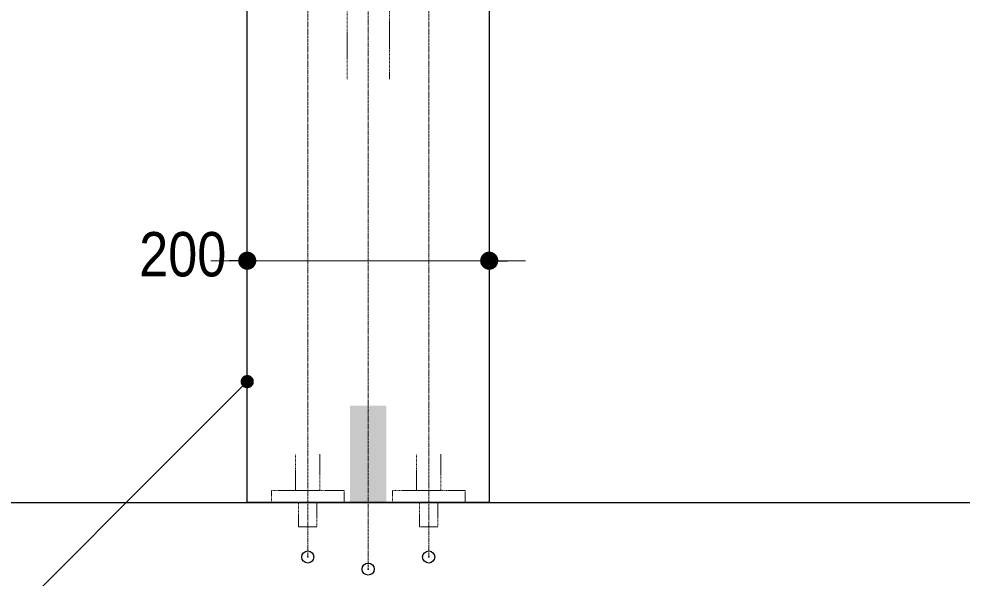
# Model space of a CAD drawing. Units: millimetres, scale not verified. Extents: x -6062 to 6062, y -3045 to 3045.
# Drawn here: x -4826 to -4047, y -1982 to -1520 of the extents above; entities that cross this region are included whole.
import ezdxf
from ezdxf.enums import TextEntityAlignment as Align

# ---------------------------------------------------------------- set-up
doc = ezdxf.new("R2010")
doc.units = ezdxf.units.MM
doc.header["$LTSCALE"] = 20
doc.header["$PDMODE"] = 32
doc.header["$PDSIZE"] = 10
doc.linetypes.add('USER1', pattern=[1.11, 0.71, -0.4])
doc.linetypes.add('USER2', pattern=[2.91, 1.76, -0.4, 0.35, -0.4])
for name, color, linetype, lineweight in [('0-0_4給排水', 7, 'Continuous', 15), ('0-3_0', 7, 'Continuous', 25), ('0-5_5ボウル・キャビネット', 7, 'Continuous', 15), ('0-6_2寸法-2', 7, 'Continuous', 15), ('0-7_2寸法-3', 7, 'Continuous', 15)]:
    doc.layers.add(name, color=color, linetype=linetype, lineweight=lineweight)
doc.layers.add('0-4_Defpoints', color=7, linetype='Continuous')
doc.styles.add('ＭＳ Ｐゴシック', font='')
doc.styles.get('ＭＳ Ｐゴシック').set_extended_font_data('MS PGothic')

# ---------------------------------------------------------------- blocks, each defined once
blk = doc.blocks.new('グループ-1')
at = {"layer": '0-0_4給排水', "linetype": 'USER2'}
blk.add_line((-55000, -17080), (-55000, -39500), dxfattribs=at)
for points in [[(-56000, -28164.3), (-56000, -28409.4), (-56000, -29166.1), (-56000, -39300)], [(-54000, -28164.3), (-54000, -28409.4), (-54000, -29166.1), (-54000, -39300)]]:
    blk.add_lwpolyline(points, dxfattribs=at)
at = {"layer": '0-0_4給排水', "linetype": 'USER1'}
for points in [[(-55800, -37600), (-55800, -38200), (-56200, -38200), (-56200, -37600)], [(-53800, -37600), (-53800, -38200), (-54200, -38200), (-54200, -37600)]]:
    blk.add_lwpolyline(points, dxfattribs=at)
for points in [[(-56600, -38200), (-55400, -38200), (-55400, -38400), (-56600, -38400)], [(-54600, -38200), (-53400, -38200), (-53400, -38400), (-54600, -38400)], [(-56150, -38400), (-55850, -38400), (-55850, -38800), (-56150, -38800)], [(-54150, -38400), (-53850, -38400), (-53850, -38800), (-54150, -38800)]]:
    blk.add_lwpolyline(points, close=True, dxfattribs=at)
blk = doc.blocks.new('_Dot')
at = {"layer": '0-3_0'}
blk.add_line((-10, 0), (-20, 0), dxfattribs=at)
for points in [[(0, 0), (-10, 0), (-9.92, 1.25)], [(0, 0), (-9.92, -1.25), (-10, 0)], [(0, 0), (-9.92, 1.25), (-9.69, 2.49)], [(0, 0), (-9.69, -2.49), (-9.92, -1.25)], [(0, 0), (-9.69, 2.49), (-9.3, 3.68)], [(0, 0), (-9.3, -3.68), (-9.69, -2.49)], [(0, 0), (-9.3, 3.68), (-8.76, 4.82)], [(0, 0), (-8.76, -4.82), (-9.3, -3.68)], [(0, 0), (-8.76, 4.82), (-8.09, 5.88)], [(0, 0), (-8.09, -5.88), (-8.76, -4.82)], [(0, 0), (-8.09, 5.88), (-7.29, 6.85)], [(0, 0), (-7.29, -6.85), (-8.09, -5.88)], [(0, 0), (-7.29, 6.85), (-6.37, 7.71)], [(0, 0), (-6.37, -7.71), (-7.29, -6.85)], [(0, 0), (-6.37, 7.71), (-5.36, 8.44)], [(0, 0), (-5.36, -8.44), (-6.37, -7.71)], [(0, 0), (-5.36, 8.44), (-4.26, 9.05)], [(0, 0), (-4.26, -9.05), (-5.36, -8.44)], [(0, 0), (-4.26, 9.05), (-3.09, 9.51)], [(0, 0), (-3.09, -9.51), (-4.26, -9.05)], [(0, 0), (-3.09, 9.51), (-1.87, 9.82)], [(0, 0), (-1.87, -9.82), (-3.09, -9.51)], [(0, 0), (-1.87, 9.82), (-0.63, 9.98)], [(0, 0), (-0.63, -9.98), (-1.87, -9.82)], [(0, 0), (-0.63, 9.98), (0.63, 9.98)], [(0, 0), (0.63, -9.98), (-0.63, -9.98)], [(0, 0), (0.63, 9.98), (1.87, 9.82)], [(0, 0), (1.87, 9.82), (3.09, 9.51)], [(0, 0), (3.09, 9.51), (4.26, 9.05)], [(0, 0), (4.26, 9.05), (5.36, 8.44)], [(0, 0), (5.36, 8.44), (6.37, 7.71)], [(0, 0), (6.37, 7.71), (7.29, 6.85)], [(0, 0), (7.29, 6.85), (8.09, 5.88)], [(0, 0), (8.09, 5.88), (8.76, 4.82)], [(0, 0), (8.76, 4.82), (9.3, 3.68)], [(0, 0), (9.3, 3.68), (9.69, 2.49)], [(0, 0), (9.69, 2.49), (9.92, 1.25)], [(0, 0), (9.92, 1.25), (10, 0)], [(0, 0), (1.87, -9.82), (0.63, -9.98)], [(0, 0), (3.09, -9.51), (1.87, -9.82)], [(0, 0), (4.26, -9.05), (3.09, -9.51)], [(0, 0), (5.36, -8.44), (4.26, -9.05)], [(0, 0), (6.37, -7.71), (5.36, -8.44)], [(0, 0), (7.29, -6.85), (6.37, -7.71)], [(0, 0), (8.09, -5.88), (7.29, -6.85)], [(0, 0), (8.76, -4.82), (8.09, -5.88)], [(0, 0), (9.3, -3.68), (8.76, -4.82)], [(0, 0), (9.69, -2.49), (9.3, -3.68)], [(0, 0), (9.92, -1.25), (9.69, -2.49)], [(0, 0), (10, 0), (9.92, -1.25)]]:
    blk.add_solid(points, dxfattribs=at)
blk = doc.blocks.new('グループ-21')
at = {"layer": '0-0_4給排水', "linetype": 'USER1'}
for p, q in [((-55950, -24500), (-54050, -24500)), ((-55900, -24940), (-54100, -24940)), ((-55480, -27980), (-54520, -27980)), ((-55350, -31400), (-55350, -28340)), ((-54650, -28340), (-54650, -31400))]:
    blk.add_line(p, q, dxfattribs=at)
blk.add_lwpolyline([(-53850, -24500), (-54050, -24500), (-54050, -24940), (-54100, -24940), (-54163.4, -27888), (-54520, -27980), (-54520, -28340), (-55480, -28340), (-55480, -27980), (-55836.6, -27888), (-55900, -24940), (-55950, -24940), (-55950, -24500), (-56150, -24500), (-56150, -24400), (-53850, -24400)], close=True, dxfattribs=at)
at = {"layer": '0-0_4給排水'}
blk.add_solid([(-55300, -36800), (-54700, -36800), (-55300, -38400), (-54700, -38400)], dxfattribs=at)

msp = doc.modelspace()

# ---------------------------------------------------------------- linework, layer by layer
at = {"layer": '0-4_Defpoints'}
for p in [(-4637.5, -1720), (-4437.5, -1720), (-4587.5, -1965), (-4487.5, -1965), (-4537.5, -1975)]:
    msp.add_point(p, dxfattribs=at)
at = {"layer": '0-5_5ボウル・キャビネット', "lineweight": 30}
msp.add_line((-4912.5, -1920), (-3512.5, -1920), dxfattribs=at)
msp.add_lwpolyline([(-4637.5, -1240), (-4437.5, -1240), (-4437.5, -1920), (-4637.5, -1920)], close=True, dxfattribs=at)
at = {"layer": '0-6_2寸法-2'}
for p, q in [((-4637.5, -1700), (-4637.3, -1700)), ((-4437.5, -1700), (-4437.3, -1700)), ((-4652.51, -1720), (-4667.51, -1720)), ((-4437.5, -1720), (-4637.5, -1720)), ((-4422.49, -1720), (-4407.49, -1720))]:
    msp.add_line(p, q, dxfattribs=at)
at = {"layer": '0-7_2寸法-3'}
for points in [[(-4641.04, -1823.54), (-4641.21, -1823.36), (-4641.37, -1823.18), (-4641.52, -1822.98), (-4641.66, -1822.78), (-4641.8, -1822.57), (-4641.92, -1822.36), (-4642.03, -1822.14), (-4642.13, -1821.92), (-4642.21, -1821.69), (-4642.29, -1821.45), (-4642.36, -1821.22), (-4642.41, -1820.98), (-4642.45, -1820.73), (-4642.48, -1820.49), (-4642.5, -1820.25), (-4642.51, -1820), (-4642.5, -1819.75), (-4642.48, -1819.51), (-4642.45, -1819.27), (-4642.41, -1819.02), (-4642.36, -1818.78), (-4642.29, -1818.55), (-4642.21, -1818.31), (-4642.13, -1818.08), (-4642.03, -1817.86), (-4641.92, -1817.64), (-4641.8, -1817.43), (-4641.66, -1817.22), (-4641.52, -1817.02), (-4641.37, -1816.82), (-4641.21, -1816.64), (-4641.04, -1816.46), (-4640.86, -1816.29), (-4640.68, -1816.13), (-4640.48, -1815.98), (-4640.28, -1815.84), (-4640.07, -1815.7), (-4639.86, -1815.58), (-4639.64, -1815.47)], [(-4639.64, -1815.47), (-4639.42, -1815.37), (-4639.19, -1815.29), (-4638.95, -1815.21), (-4638.72, -1815.14), (-4638.48, -1815.09), (-4638.23, -1815.05), (-4637.99, -1815.02), (-4637.75, -1815), (-4637.5, -1814.99), (-4637.25, -1815), (-4637.01, -1815.02), (-4636.77, -1815.05), (-4636.52, -1815.09), (-4636.28, -1815.14), (-4636.05, -1815.21), (-4635.81, -1815.29), (-4635.58, -1815.37), (-4635.36, -1815.47), (-4635.14, -1815.58), (-4634.93, -1815.7), (-4634.72, -1815.84), (-4634.52, -1815.98), (-4634.32, -1816.13), (-4634.14, -1816.29), (-4633.96, -1816.46), (-4633.79, -1816.64), (-4633.63, -1816.82), (-4633.48, -1817.02), (-4633.34, -1817.22), (-4633.2, -1817.43), (-4633.08, -1817.64), (-4632.97, -1817.86), (-4632.87, -1818.08), (-4632.79, -1818.31), (-4632.71, -1818.55), (-4632.64, -1818.78), (-4632.59, -1819.02), (-4632.55, -1819.27), (-4632.52, -1819.51)], [(-4637.5, -1820), (-4887.5, -2070), (-5123.83, -2070)], [(-4638.72, -1824.86), (-4638.95, -1824.79), (-4639.19, -1824.71), (-4639.42, -1824.63), (-4639.64, -1824.53), (-4639.86, -1824.42), (-4640.07, -1824.3), (-4640.28, -1824.16), (-4640.48, -1824.02), (-4640.68, -1823.87), (-4640.86, -1823.71), (-4641.04, -1823.54)], [(-4632.52, -1819.51), (-4632.5, -1819.75), (-4632.49, -1820), (-4632.5, -1820.25), (-4632.52, -1820.49), (-4632.55, -1820.73), (-4632.59, -1820.98), (-4632.64, -1821.22), (-4632.71, -1821.45), (-4632.79, -1821.69), (-4632.87, -1821.92), (-4632.97, -1822.14), (-4633.08, -1822.36), (-4633.2, -1822.57), (-4633.34, -1822.78), (-4633.48, -1822.98), (-4633.63, -1823.18), (-4633.79, -1823.36), (-4633.96, -1823.54), (-4634.14, -1823.71), (-4634.32, -1823.87), (-4634.52, -1824.02), (-4634.72, -1824.16), (-4634.93, -1824.3), (-4635.14, -1824.42), (-4635.36, -1824.53), (-4635.58, -1824.63), (-4635.81, -1824.71), (-4636.05, -1824.79), (-4636.28, -1824.86), (-4636.52, -1824.91), (-4636.77, -1824.95), (-4637.01, -1824.98), (-4637.25, -1825), (-4637.5, -1825.01), (-4637.75, -1825), (-4637.99, -1824.98), (-4638.23, -1824.95), (-4638.48, -1824.91), (-4638.72, -1824.86)]]:
    msp.add_lwpolyline(points, dxfattribs=at)
for points in [[(-4637.75, -1825), (-4641.04, -1816.46), (-4641.21, -1816.64)], [(-4637.5, -1825.01), (-4640.86, -1816.29), (-4641.04, -1816.46)], [(-4637.5, -1825.01), (-4641.04, -1816.46), (-4637.75, -1825)], [(-4637.25, -1825), (-4640.68, -1816.13), (-4640.86, -1816.29)], [(-4637.25, -1825), (-4640.86, -1816.29), (-4637.5, -1825.01)], [(-4637.01, -1824.98), (-4640.48, -1815.98), (-4640.68, -1816.13)], [(-4637.01, -1824.98), (-4640.68, -1816.13), (-4637.25, -1825)], [(-4636.77, -1824.95), (-4640.28, -1815.84), (-4640.48, -1815.98)], [(-4636.77, -1824.95), (-4640.48, -1815.98), (-4637.01, -1824.98)], [(-4636.52, -1824.91), (-4640.07, -1815.7), (-4640.28, -1815.84)], [(-4636.52, -1824.91), (-4640.28, -1815.84), (-4636.77, -1824.95)], [(-4636.28, -1824.86), (-4639.86, -1815.58), (-4640.07, -1815.7)], [(-4636.28, -1824.86), (-4640.07, -1815.7), (-4636.52, -1824.91)], [(-4636.05, -1824.79), (-4639.64, -1815.47), (-4639.86, -1815.58)], [(-4636.05, -1824.79), (-4639.86, -1815.58), (-4636.28, -1824.86)], [(-4635.81, -1824.71), (-4639.42, -1815.37), (-4639.64, -1815.47)], [(-4635.81, -1824.71), (-4639.64, -1815.47), (-4636.05, -1824.79)], [(-4635.58, -1824.63), (-4639.19, -1815.29), (-4639.42, -1815.37)], [(-4635.58, -1824.63), (-4639.42, -1815.37), (-4635.81, -1824.71)], [(-4635.36, -1824.53), (-4638.95, -1815.21), (-4639.19, -1815.29)], [(-4635.36, -1824.53), (-4639.19, -1815.29), (-4635.58, -1824.63)], [(-4635.14, -1824.42), (-4638.72, -1815.14), (-4638.95, -1815.21)], [(-4635.14, -1824.42), (-4638.95, -1815.21), (-4635.36, -1824.53)], [(-4634.93, -1824.3), (-4638.48, -1815.09), (-4638.72, -1815.14)], [(-4634.93, -1824.3), (-4638.72, -1815.14), (-4635.14, -1824.42)], [(-4634.72, -1824.16), (-4638.23, -1815.05), (-4638.48, -1815.09)], [(-4634.72, -1824.16), (-4638.48, -1815.09), (-4634.93, -1824.3)], [(-4634.52, -1824.02), (-4637.99, -1815.02), (-4638.23, -1815.05)], [(-4634.52, -1824.02), (-4638.23, -1815.05), (-4634.72, -1824.16)], [(-4634.32, -1823.87), (-4637.75, -1815), (-4637.99, -1815.02)], [(-4634.32, -1823.87), (-4637.99, -1815.02), (-4634.52, -1824.02)], [(-4634.14, -1823.71), (-4637.5, -1814.99), (-4637.75, -1815)], [(-4634.14, -1823.71), (-4637.75, -1815), (-4634.32, -1823.87)], [(-4633.96, -1823.54), (-4637.5, -1814.99), (-4634.14, -1823.71)], [(-4633.96, -1823.54), (-4637.25, -1815), (-4637.5, -1814.99)], [(-4633.79, -1823.36), (-4637.25, -1815), (-4633.96, -1823.54)], [(-4633.79, -1823.36), (-4637.01, -1815.02), (-4637.25, -1815)], [(-4633.63, -1823.18), (-4637.01, -1815.02), (-4633.79, -1823.36)], [(-4633.63, -1823.18), (-4636.77, -1815.05), (-4637.01, -1815.02)], [(-4633.48, -1822.98), (-4636.77, -1815.05), (-4633.63, -1823.18)], [(-4633.48, -1822.98), (-4636.52, -1815.09), (-4636.77, -1815.05)], [(-4633.34, -1822.78), (-4636.52, -1815.09), (-4633.48, -1822.98)], [(-4633.34, -1822.78), (-4636.28, -1815.14), (-4636.52, -1815.09)], [(-4633.2, -1822.57), (-4636.28, -1815.14), (-4633.34, -1822.78)], [(-4633.2, -1822.57), (-4636.05, -1815.21), (-4636.28, -1815.14)], [(-4633.08, -1822.36), (-4636.05, -1815.21), (-4633.2, -1822.57)], [(-4633.08, -1822.36), (-4635.81, -1815.29), (-4636.05, -1815.21)], [(-4632.97, -1822.14), (-4635.81, -1815.29), (-4633.08, -1822.36)], [(-4632.97, -1822.14), (-4635.58, -1815.37), (-4635.81, -1815.29)], [(-4632.87, -1821.92), (-4635.58, -1815.37), (-4632.97, -1822.14)], [(-4632.87, -1821.92), (-4635.36, -1815.47), (-4635.58, -1815.37)], [(-4632.79, -1821.69), (-4635.36, -1815.47), (-4632.87, -1821.92)], [(-4632.79, -1821.69), (-4635.14, -1815.58), (-4635.36, -1815.47)], [(-4632.71, -1821.45), (-4635.14, -1815.58), (-4632.79, -1821.69)], [(-4632.71, -1821.45), (-4634.93, -1815.7), (-4635.14, -1815.58)], [(-4632.64, -1821.22), (-4634.93, -1815.7), (-4632.71, -1821.45)], [(-4632.64, -1821.22), (-4634.72, -1815.84), (-4634.93, -1815.7)], [(-4632.59, -1820.98), (-4634.72, -1815.84), (-4632.64, -1821.22)], [(-4632.59, -1820.98), (-4634.52, -1815.98), (-4634.72, -1815.84)], [(-4632.55, -1820.73), (-4634.52, -1815.98), (-4632.59, -1820.98)], [(-4632.55, -1820.73), (-4634.32, -1816.13), (-4634.52, -1815.98)], [(-4632.52, -1820.49), (-4634.32, -1816.13), (-4632.55, -1820.73)], [(-4632.52, -1820.49), (-4634.14, -1816.29), (-4634.32, -1816.13)], [(-4632.5, -1820.25), (-4634.14, -1816.29), (-4632.52, -1820.49)], [(-4632.5, -1820.25), (-4633.96, -1816.46), (-4634.14, -1816.29)], [(-4632.49, -1820), (-4633.96, -1816.46), (-4632.5, -1820.25)], [(-4632.49, -1820), (-4633.79, -1816.64), (-4633.96, -1816.46)], [(-4641.04, -1823.54), (-4642.5, -1819.75), (-4642.51, -1820)], [(-4641.21, -1823.36), (-4642.51, -1820), (-4642.5, -1820.25)], [(-4641.04, -1823.54), (-4642.51, -1820), (-4641.21, -1823.36)], [(-4640.86, -1823.71), (-4642.48, -1819.51), (-4642.5, -1819.75)], [(-4640.86, -1823.71), (-4642.5, -1819.75), (-4641.04, -1823.54)], [(-4641.37, -1823.18), (-4642.5, -1820.25), (-4642.48, -1820.49)], [(-4641.21, -1823.36), (-4642.5, -1820.25), (-4641.37, -1823.18)], [(-4640.68, -1823.87), (-4642.45, -1819.27), (-4642.48, -1819.51)], [(-4640.68, -1823.87), (-4642.48, -1819.51), (-4640.86, -1823.71)], [(-4641.52, -1822.98), (-4642.48, -1820.49), (-4642.45, -1820.73)], [(-4641.37, -1823.18), (-4642.48, -1820.49), (-4641.52, -1822.98)], [(-4640.48, -1824.02), (-4642.41, -1819.02), (-4642.45, -1819.27)], [(-4640.48, -1824.02), (-4642.45, -1819.27), (-4640.68, -1823.87)], [(-4641.66, -1822.78), (-4642.45, -1820.73), (-4642.41, -1820.98)], [(-4641.52, -1822.98), (-4642.45, -1820.73), (-4641.66, -1822.78)], [(-4640.28, -1824.16), (-4642.36, -1818.78), (-4642.41, -1819.02)], [(-4640.28, -1824.16), (-4642.41, -1819.02), (-4640.48, -1824.02)], [(-4641.8, -1822.57), (-4642.41, -1820.98), (-4642.36, -1821.22)], [(-4641.66, -1822.78), (-4642.41, -1820.98), (-4641.8, -1822.57)], [(-4640.07, -1824.3), (-4642.29, -1818.55), (-4642.36, -1818.78)], [(-4640.07, -1824.3), (-4642.36, -1818.78), (-4640.28, -1824.16)], [(-4641.92, -1822.36), (-4642.36, -1821.22), (-4642.29, -1821.45)], [(-4641.8, -1822.57), (-4642.36, -1821.22), (-4641.92, -1822.36)], [(-4639.86, -1824.42), (-4642.21, -1818.31), (-4642.29, -1818.55)], [(-4639.86, -1824.42), (-4642.29, -1818.55), (-4640.07, -1824.3)], [(-4642.03, -1822.14), (-4642.29, -1821.45), (-4642.21, -1821.69)], [(-4641.92, -1822.36), (-4642.29, -1821.45), (-4642.03, -1822.14)], [(-4639.64, -1824.53), (-4642.13, -1818.08), (-4642.21, -1818.31)], [(-4639.64, -1824.53), (-4642.21, -1818.31), (-4639.86, -1824.42)], [(-4642.03, -1822.14), (-4642.21, -1821.69), (-4642.13, -1821.92)], [(-4639.42, -1824.63), (-4642.03, -1817.86), (-4642.13, -1818.08)], [(-4639.42, -1824.63), (-4642.13, -1818.08), (-4639.64, -1824.53)], [(-4639.19, -1824.71), (-4641.92, -1817.64), (-4642.03, -1817.86)], [(-4639.19, -1824.71), (-4642.03, -1817.86), (-4639.42, -1824.63)], [(-4638.95, -1824.79), (-4641.8, -1817.43), (-4641.92, -1817.64)], [(-4638.95, -1824.79), (-4641.92, -1817.64), (-4639.19, -1824.71)], [(-4638.72, -1824.86), (-4641.66, -1817.22), (-4641.8, -1817.43)], [(-4638.72, -1824.86), (-4641.8, -1817.43), (-4638.95, -1824.79)], [(-4638.48, -1824.91), (-4641.52, -1817.02), (-4641.66, -1817.22)], [(-4638.48, -1824.91), (-4641.66, -1817.22), (-4638.72, -1824.86)], [(-4638.23, -1824.95), (-4641.37, -1816.82), (-4641.52, -1817.02)], [(-4638.23, -1824.95), (-4641.52, -1817.02), (-4638.48, -1824.91)], [(-4637.99, -1824.98), (-4641.21, -1816.64), (-4641.37, -1816.82)], [(-4637.99, -1824.98), (-4641.37, -1816.82), (-4638.23, -1824.95)], [(-4637.75, -1825), (-4641.21, -1816.64), (-4637.99, -1824.98)], [(-4632.5, -1819.75), (-4633.79, -1816.64), (-4632.49, -1820)], [(-4632.5, -1819.75), (-4633.63, -1816.82), (-4633.79, -1816.64)], [(-4632.52, -1819.51), (-4633.63, -1816.82), (-4632.5, -1819.75)], [(-4632.52, -1819.51), (-4633.48, -1817.02), (-4633.63, -1816.82)], [(-4632.55, -1819.27), (-4633.48, -1817.02), (-4632.52, -1819.51)], [(-4632.55, -1819.27), (-4633.34, -1817.22), (-4633.48, -1817.02)], [(-4632.59, -1819.02), (-4633.34, -1817.22), (-4632.55, -1819.27)], [(-4632.59, -1819.02), (-4633.2, -1817.43), (-4633.34, -1817.22)], [(-4632.64, -1818.78), (-4633.2, -1817.43), (-4632.59, -1819.02)], [(-4632.64, -1818.78), (-4633.08, -1817.64), (-4633.2, -1817.43)], [(-4632.71, -1818.55), (-4633.08, -1817.64), (-4632.64, -1818.78)], [(-4632.71, -1818.55), (-4632.97, -1817.86), (-4633.08, -1817.64)], [(-4632.79, -1818.31), (-4632.97, -1817.86), (-4632.71, -1818.55)], [(-4632.79, -1818.31), (-4632.87, -1818.08), (-4632.97, -1817.86)]]:
    msp.add_solid(points, dxfattribs=at)

# ---------------------------------------------------------------- block references
at = {"layer": '0-0_4給排水', "xscale": 0.05, "yscale": 0.05}
for name in ['グループ-1', 'グループ-21']:
    msp.add_blockref(name, (-1787.5, 0), dxfattribs=at)
at = {"layer": '0-6_2寸法-2', "xscale": 0.7503418, "yscale": 0.7503418}
msp.add_blockref('_Dot', (-4637.5, -1720), dxfattribs=at)
at = {"layer": '0-6_2寸法-2', "xscale": 0.7503418, "yscale": 0.7503418, "rotation": 180}
msp.add_blockref('_Dot', (-4437.5, -1720), dxfattribs=at)

# ---------------------------------------------------------------- texts
at = {"layer": '0-6_2寸法-2', "style": 'ＭＳ Ｐゴシック', "width": 0.9}
msp.add_text('200', height=36.66, dxfattribs=at).set_placement((-4726.82, -1743.97), align=Align.BOTTOM_LEFT)

doc.saveas('drawing.dxf')
